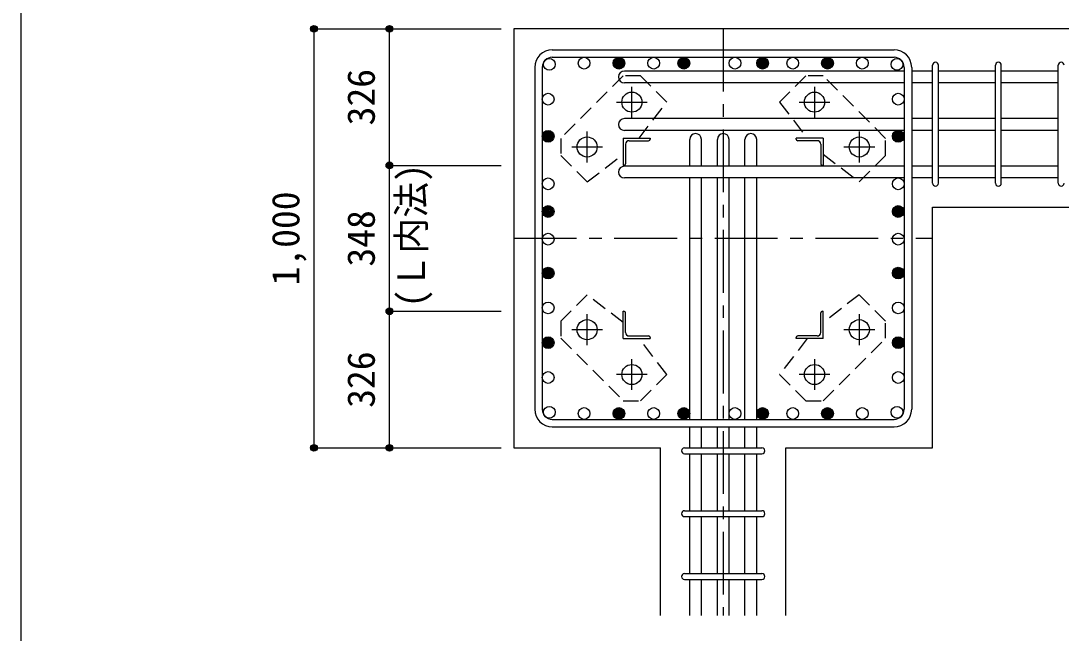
# Model space of a CAD drawing. Units: millimetres at full size, sheet at 1:30. Extents: x -5973 to 5954, y -4195 to 4201.
# Drawn here: x -5973 to -3489, y 1581 to 3042 of the extents above; entities that cross this region are included whole.
import ezdxf
from ezdxf.enums import TextEntityAlignment as Align

# ---------------------------------------------------------------- set-up
doc = ezdxf.new("R2010")
doc.units = ezdxf.units.MM
doc.header["$LTSCALE"] = 30
doc.header["$PDMODE"] = 32
doc.header["$PDSIZE"] = 15
doc.linetypes.add('CHAIN1', pattern=[8, 5, -1, 1, -1])
doc.linetypes.add('DASHED1', pattern=[1.8, 1.2, -0.6])
for name, color, linetype in [('0-1', 2, 'Continuous'), ('0-2', 4, 'Continuous'), ('0-3', 4, 'Continuous'), ('0-4', 7, 'Continuous'), ('0-5', 7, 'Continuous'), ('0-6', 7, 'Continuous'), ('0-7', 4, 'Continuous'), ('0-9', 4, 'DASHED1'), ('0-D', 4, 'Continuous'), ('F-0_枠', 6, 'Continuous')]:
    doc.layers.add(name, color=color, linetype=linetype)
doc.styles.add('ＭＳ ゴシック', font='')
doc.styles.get('ＭＳ ゴシック').set_extended_font_data('MS Gothic')

msp = doc.modelspace()

# ---------------------------------------------------------------- linework, layer by layer
at = {"layer": '0-1'}
for p, q in [((-4795.8, 3023.3), (-4795.8, 2023.3)), ((-3395.8, 3023.3), (-4795.8, 3023.3)), ((-3795.8, 2597.8), (-3395.8, 2597.8)), ((-3795.8, 2023.3), (-3795.8, 2597.8)), ((-4795.8, 2023.3), (-4445.3, 2023.3)), ((-4445.3, 1623.3), (-4445.3, 2023.3))]:
    msp.add_line(p, q, dxfattribs=at)
msp.add_lwpolyline([(-4146.3, 1623.3), (-4146.3, 2023.3), (-3795.8, 2023.3)], dxfattribs=at)
at = {"layer": '0-2', "linetype": 'CHAIN1'}
for p, q in [((-4513.8, 2811.6), (-4513.8, 2885.1)), ((-4077.8, 2885.1), (-4077.8, 2811.6)), ((-4550.6, 2848.3), (-4477.1, 2848.3)), ((-4114.5, 2848.3), (-4041, 2848.3)), ((-4620.8, 2704.6), (-4620.8, 2778.1)), ((-3970.8, 2778.1), (-3970.8, 2704.6)), ((-4657.6, 2741.3), (-4584.1, 2741.3)), ((-4007.5, 2741.3), (-3934, 2741.3)), ((-4620.8, 2268.5), (-4620.8, 2342)), ((-3970.8, 2342), (-3970.8, 2268.5)), ((-4584.1, 2305.3), (-4657.6, 2305.3)), ((-3934, 2305.3), (-4007.5, 2305.3)), ((-4513.8, 2161.5), (-4513.8, 2235)), ((-4077.8, 2235), (-4077.8, 2161.5)), ((-4477.1, 2198.3), (-4550.6, 2198.3)), ((-4041, 2198.3), (-4114.5, 2198.3))]:
    msp.add_line(p, q, dxfattribs=at)
at = {"layer": '0-2'}
for p, q in [((-4534.8, 2762.3), (-4469.8, 2762.3)), ((-4534.8, 2762.3), (-4534.8, 2697.3)), ((-4469.8, 2762.3), (-4469.8, 2760.3)), ((-4056.8, 2762.3), (-4121.8, 2762.3)), ((-4121.8, 2760.3), (-4121.8, 2762.3)), ((-4056.8, 2762.3), (-4056.8, 2697.3)), ((-4528.8, 2747.8), (-4528.8, 2701.3)), ((-4520.3, 2756.3), (-4473.8, 2756.3)), ((-4071.3, 2756.3), (-4117.8, 2756.3)), ((-4062.8, 2747.8), (-4062.8, 2701.3)), ((-4532.8, 2697.3), (-4534.8, 2697.3)), ((-4056.8, 2697.3), (-4058.8, 2697.3)), ((-4534.8, 2349.3), (-4532.8, 2349.3)), ((-4534.8, 2284.3), (-4534.8, 2349.3)), ((-4528.8, 2298.8), (-4528.8, 2345.3)), ((-4062.8, 2298.8), (-4062.8, 2345.3)), ((-4058.8, 2349.3), (-4056.8, 2349.3)), ((-4056.8, 2284.3), (-4056.8, 2349.3)), ((-4520.3, 2290.3), (-4473.8, 2290.3)), ((-4469.8, 2286.3), (-4469.8, 2284.3)), ((-4121.8, 2284.3), (-4121.8, 2286.3)), ((-4071.3, 2290.3), (-4117.8, 2290.3)), ((-4534.8, 2284.3), (-4469.8, 2284.3)), ((-4056.8, 2284.3), (-4121.8, 2284.3))]:
    msp.add_line(p, q, dxfattribs=at)
at = {"layer": '0-2', "color": 3}
for centre in [(-4513.8, 2848.3), (-4077.8, 2848.3), (-4620.8, 2741.3), (-3970.8, 2741.3), (-4620.8, 2305.3), (-3970.8, 2305.3), (-4513.8, 2198.3), (-4077.8, 2198.3)]:
    msp.add_circle(centre, 24, dxfattribs=at)
at = {"layer": '0-2'}
for centre, radius, start, end in [((-4473.8, 2760.3), 4, 270, 0), ((-4117.8, 2760.3), 4, 180, 270), ((-4520.3, 2747.8), 8.5, 90, 180), ((-4071.3, 2747.8), 8.5, 0, 90), ((-4532.8, 2701.3), 4, 270, 0), ((-4058.8, 2701.3), 4, 180, 270), ((-4532.8, 2345.3), 4, 0, 90), ((-4058.8, 2345.3), 4, 90, 180), ((-4520.3, 2298.8), 8.5, 180, 270), ((-4473.8, 2286.3), 4, 0, 90), ((-4117.8, 2286.3), 4, 90, 180), ((-4071.3, 2298.8), 8.5, 270, 0)]:
    msp.add_arc(centre, radius, start, end, dxfattribs=at)
at = {"layer": '0-3', "color": 3}
for centre in [(-4710.87, 2938.37), (-4627.86, 2941.3), (-4544.84, 2941.3), (-4544.84, 2941.3), (-4461.83, 2941.3), (-4389.8, 2941.3), (-4267.8, 2941.3), (-4201.8, 2941.3), (-4201.8, 2941.3), (-4129.77, 2941.3), (-4046.76, 2941.3), (-4046.76, 2941.3), (-3963.74, 2941.3), (-3880.73, 2938.37), (-4713.8, 2855.36), (-3877.8, 2855.36), (-4713.8, 2766.83), (-4713.8, 2766.83), (-3877.8, 2766.83), (-3877.8, 2766.83), (-4713.8, 2653.3), (-3877.8, 2653.3), (-4713.8, 2587.3), (-4713.8, 2587.3), (-3877.8, 2587.3), (-3877.8, 2587.3), (-4713.8, 2521.3), (-3877.8, 2521.3), (-4713.8, 2440.29), (-3877.8, 2440.29), (-4713.8, 2357.27), (-3877.8, 2357.27), (-4713.8, 2274.26), (-4713.8, 2274.26), (-3877.8, 2274.26), (-3877.8, 2274.26), (-4713.8, 2191.24), (-3877.8, 2191.24), (-4710.87, 2108.23), (-4627.86, 2105.3), (-4544.84, 2105.3), (-4544.84, 2105.3), (-4461.83, 2105.3), (-4389.8, 2105.3), (-4267.8, 2105.3), (-4201.8, 2105.3), (-4201.8, 2105.3), (-4129.77, 2105.3), (-4046.76, 2105.3), (-4046.76, 2105.3), (-3963.74, 2105.3), (-3880.73, 2108.23)]:
    msp.add_circle(centre, 14, dxfattribs=at)
at = {"layer": '0-3'}
for centre, radius in [((-4544.84, 2941.3), 14), ((-4544.84, 2941.3), 12.6), ((-4544.84, 2941.3), 11.2), ((-4544.84, 2941.3), 9.8), ((-4544.84, 2941.3), 8.4), ((-4544.84, 2941.3), 7), ((-4544.84, 2941.3), 5.6), ((-4544.84, 2941.3), 4.2), ((-4544.84, 2941.3), 2.8), ((-4544.84, 2941.3), 1.4), ((-4389.8, 2941.3), 14), ((-4389.8, 2941.3), 12.6), ((-4389.8, 2941.3), 11.2), ((-4389.8, 2941.3), 9.8), ((-4389.8, 2941.3), 8.4), ((-4389.8, 2941.3), 7), ((-4389.8, 2941.3), 5.6), ((-4389.8, 2941.3), 4.2), ((-4389.8, 2941.3), 2.8), ((-4389.8, 2941.3), 1.4), ((-4201.8, 2941.3), 14), ((-4201.8, 2941.3), 12.6), ((-4201.8, 2941.3), 11.2), ((-4201.8, 2941.3), 9.8), ((-4201.8, 2941.3), 8.4), ((-4201.8, 2941.3), 7), ((-4201.8, 2941.3), 5.6), ((-4201.8, 2941.3), 4.2), ((-4201.8, 2941.3), 2.8), ((-4201.8, 2941.3), 1.4), ((-4046.76, 2941.3), 14), ((-4046.76, 2941.3), 12.6), ((-4046.76, 2941.3), 11.2), ((-4046.76, 2941.3), 9.8), ((-4046.76, 2941.3), 8.4), ((-4046.76, 2941.3), 7), ((-4046.76, 2941.3), 5.6), ((-4046.76, 2941.3), 4.2), ((-4046.76, 2941.3), 2.8), ((-4046.76, 2941.3), 1.4), ((-4713.8, 2766.83), 14), ((-4713.8, 2766.83), 12.6), ((-4713.8, 2766.83), 11.2), ((-4713.8, 2766.83), 9.8), ((-4713.8, 2766.83), 8.4), ((-4713.8, 2766.83), 7), ((-4713.8, 2766.83), 5.6), ((-4713.8, 2766.83), 4.2), ((-4713.8, 2766.83), 2.8), ((-4713.8, 2766.83), 1.4), ((-3877.8, 2766.83), 14), ((-3877.8, 2766.83), 12.6), ((-3877.8, 2766.83), 11.2), ((-3877.8, 2766.83), 9.8), ((-3877.8, 2766.83), 8.4), ((-3877.8, 2766.83), 7), ((-3877.8, 2766.83), 5.6), ((-3877.8, 2766.83), 4.2), ((-3877.8, 2766.83), 2.8), ((-3877.8, 2766.83), 1.4), ((-4713.8, 2587.3), 14), ((-4713.8, 2587.3), 12.6), ((-4713.8, 2587.3), 11.2), ((-4713.8, 2587.3), 9.8), ((-4713.8, 2587.3), 8.4), ((-4713.8, 2587.3), 7), ((-4713.8, 2587.3), 5.6), ((-4713.8, 2587.3), 4.2), ((-4713.8, 2587.3), 2.8), ((-4713.8, 2587.3), 1.4), ((-3877.8, 2587.3), 14), ((-3877.8, 2587.3), 12.6), ((-3877.8, 2587.3), 11.2), ((-3877.8, 2587.3), 9.8), ((-3877.8, 2587.3), 8.4), ((-3877.8, 2587.3), 7), ((-3877.8, 2587.3), 5.6), ((-3877.8, 2587.3), 4.2), ((-3877.8, 2587.3), 2.8), ((-3877.8, 2587.3), 1.4), ((-4713.8, 2440.29), 14), ((-4713.8, 2440.29), 12.6), ((-4713.8, 2440.29), 11.2), ((-4713.8, 2440.29), 9.8), ((-4713.8, 2440.29), 8.4), ((-4713.8, 2440.29), 7), ((-4713.8, 2440.29), 5.6), ((-4713.8, 2440.29), 4.2), ((-4713.8, 2440.29), 2.8), ((-4713.8, 2440.29), 1.4), ((-3877.8, 2440.29), 14), ((-3877.8, 2440.29), 12.6), ((-3877.8, 2440.29), 11.2), ((-3877.8, 2440.29), 9.8), ((-3877.8, 2440.29), 8.4), ((-3877.8, 2440.29), 7), ((-3877.8, 2440.29), 5.6), ((-3877.8, 2440.29), 4.2), ((-3877.8, 2440.29), 2.8), ((-3877.8, 2440.29), 1.4), ((-4713.8, 2274.26), 14), ((-4713.8, 2274.26), 12.6), ((-4713.8, 2274.26), 11.2), ((-3877.8, 2274.26), 14), ((-3877.8, 2274.26), 12.6), ((-3877.8, 2274.26), 11.2), ((-4713.8, 2274.26), 9.8), ((-4713.8, 2274.26), 8.4), ((-4713.8, 2274.26), 7), ((-4713.8, 2274.26), 5.6), ((-4713.8, 2274.26), 4.2), ((-4713.8, 2274.26), 2.8), ((-4713.8, 2274.26), 1.4), ((-3877.8, 2274.26), 9.8), ((-3877.8, 2274.26), 8.4), ((-3877.8, 2274.26), 7), ((-3877.8, 2274.26), 5.6), ((-3877.8, 2274.26), 4.2), ((-3877.8, 2274.26), 2.8), ((-3877.8, 2274.26), 1.4), ((-4544.84, 2105.3), 14), ((-4544.84, 2105.3), 12.6), ((-4544.84, 2105.3), 11.2), ((-4544.84, 2105.3), 9.8), ((-4544.84, 2105.3), 8.4), ((-4544.84, 2105.3), 7), ((-4389.8, 2105.3), 14), ((-4389.8, 2105.3), 12.6), ((-4389.8, 2105.3), 11.2), ((-4389.8, 2105.3), 9.8), ((-4389.8, 2105.3), 8.4), ((-4389.8, 2105.3), 7), ((-4201.8, 2105.3), 14), ((-4201.8, 2105.3), 12.6), ((-4201.8, 2105.3), 11.2), ((-4201.8, 2105.3), 9.8), ((-4201.8, 2105.3), 8.4), ((-4201.8, 2105.3), 7), ((-4046.76, 2105.3), 14), ((-4046.76, 2105.3), 12.6), ((-4046.76, 2105.3), 11.2), ((-4046.76, 2105.3), 9.8), ((-4046.76, 2105.3), 8.4), ((-4046.76, 2105.3), 7), ((-4544.84, 2105.3), 5.6), ((-4544.84, 2105.3), 4.2), ((-4544.84, 2105.3), 2.8), ((-4544.84, 2105.3), 1.4), ((-4389.8, 2105.3), 5.6), ((-4389.8, 2105.3), 4.2), ((-4389.8, 2105.3), 2.8), ((-4389.8, 2105.3), 1.4), ((-4201.8, 2105.3), 5.6), ((-4201.8, 2105.3), 4.2), ((-4201.8, 2105.3), 2.8), ((-4201.8, 2105.3), 1.4), ((-4046.76, 2105.3), 5.6), ((-4046.76, 2105.3), 4.2), ((-4046.76, 2105.3), 2.8), ((-4046.76, 2105.3), 1.4)]:
    msp.add_circle(centre, radius, dxfattribs=at)
at = {"layer": '0-4'}
for p, q in [((-4703.8, 2973.3), (-3887.8, 2973.3)), ((-4745.8, 2931.3), (-4745.8, 2115.3)), ((-4727.8, 2931.3), (-4727.8, 2115.3)), ((-4703.8, 2955.3), (-3887.8, 2955.3)), ((-3863.8, 2931.3), (-3863.8, 2115.3)), ((-3845.8, 2931.3), (-3845.8, 2115.3)), ((-4703.8, 2091.3), (-3887.8, 2091.3)), ((-4703.8, 2073.3), (-3887.8, 2073.3))]:
    msp.add_line(p, q, dxfattribs=at)
for centre, radius, start, end in [((-4703.8, 2931.3), 42, 90, 180), ((-3887.8, 2931.3), 42, 0, 90), ((-4703.8, 2931.3), 24, 90, 180), ((-3887.8, 2931.3), 24, 0, 90), ((-4703.8, 2115.3), 42, 180, 270), ((-4703.8, 2115.3), 24, 180, 270), ((-3887.8, 2115.3), 42, 270, 0), ((-3887.8, 2115.3), 24, 270, 0)]:
    msp.add_arc(centre, radius, start, end, dxfattribs=at)
at = {"layer": '0-5'}
for p, q in [((-3863.8, 2922.37), (-4531.8, 2922.37)), ((-3795.8, 2922.37), (-3845.8, 2922.37)), ((-3645.8, 2922.37), (-3781.8, 2922.37)), ((-3495.8, 2922.37), (-3631.8, 2922.37)), ((-3863.8, 2894.37), (-4531.8, 2894.37)), ((-3795.8, 2894.37), (-3845.8, 2894.37)), ((-3645.8, 2894.37), (-3781.8, 2894.37)), ((-3495.8, 2894.37), (-3631.8, 2894.37)), ((-3863.8, 2808.83), (-4531.8, 2808.83)), ((-3795.8, 2808.83), (-3845.8, 2808.83)), ((-3645.8, 2808.83), (-3781.8, 2808.83)), ((-3495.8, 2808.83), (-3631.8, 2808.83)), ((-3863.8, 2780.83), (-4531.8, 2780.83)), ((-4375.8, 2695.3), (-4375.8, 2759.3)), ((-4347.8, 2695.3), (-4347.8, 2759.3)), ((-4309.8, 2695.3), (-4309.8, 2759.3)), ((-4281.8, 2695.3), (-4281.8, 2759.3)), ((-4243.8, 2695.3), (-4243.8, 2759.3)), ((-4215.8, 2695.3), (-4215.8, 2759.3)), ((-3795.8, 2780.83), (-3845.8, 2780.83)), ((-3645.8, 2780.83), (-3781.8, 2780.83)), ((-3495.8, 2780.83), (-3631.8, 2780.83)), ((-3863.8, 2695.3), (-4531.8, 2695.3)), ((-3795.8, 2695.3), (-3845.8, 2695.3)), ((-3645.8, 2695.3), (-3781.8, 2695.3)), ((-3495.8, 2695.3), (-3631.8, 2695.3)), ((-3863.8, 2667.3), (-4531.8, 2667.3)), ((-4375.8, 2091.3), (-4375.8, 2667.3)), ((-4347.8, 2091.3), (-4347.8, 2667.3)), ((-4309.8, 2091.3), (-4309.8, 2667.3)), ((-4281.8, 2091.3), (-4281.8, 2667.3)), ((-4243.8, 2091.3), (-4243.8, 2667.3)), ((-4215.8, 2091.3), (-4215.8, 2667.3)), ((-3795.8, 2667.3), (-3845.8, 2667.3)), ((-3645.8, 2667.3), (-3781.8, 2667.3)), ((-3495.8, 2667.3), (-3631.8, 2667.3)), ((-4375.8, 2023.3), (-4375.8, 2073.3)), ((-4347.8, 2023.3), (-4347.8, 2073.3)), ((-4309.8, 2023.3), (-4309.8, 2073.3)), ((-4281.8, 2023.3), (-4281.8, 2073.3)), ((-4243.8, 2023.3), (-4243.8, 2073.3)), ((-4215.8, 2023.3), (-4215.8, 2073.3)), ((-4375.8, 1873.3), (-4375.8, 2009.3)), ((-4347.8, 1873.3), (-4347.8, 2009.3)), ((-4309.8, 1873.3), (-4309.8, 2009.3)), ((-4281.8, 1873.3), (-4281.8, 2009.3)), ((-4243.8, 1873.3), (-4243.8, 2009.3)), ((-4215.8, 1873.3), (-4215.8, 2009.3)), ((-4375.8, 1723.3), (-4375.8, 1859.3)), ((-4347.8, 1723.3), (-4347.8, 1859.3)), ((-4309.8, 1723.3), (-4309.8, 1859.3)), ((-4281.8, 1723.3), (-4281.8, 1859.3)), ((-4243.8, 1723.3), (-4243.8, 1859.3)), ((-4215.8, 1723.3), (-4215.8, 1859.3)), ((-4375.8, 1623.3), (-4375.8, 1709.3)), ((-4347.8, 1623.3), (-4347.8, 1709.3)), ((-4309.8, 1623.3), (-4309.8, 1709.3)), ((-4281.8, 1623.3), (-4281.8, 1709.3)), ((-4243.8, 1623.3), (-4243.8, 1709.3)), ((-4215.8, 1623.3), (-4215.8, 1709.3))]:
    msp.add_line(p, q, dxfattribs=at)
for centre, start, end in [((-4531.8, 2908.37), 90, 270), ((-4531.8, 2794.83), 90, 270), ((-4361.8, 2759.3), 0, 180), ((-4295.8, 2759.3), 0, 180), ((-4229.8, 2759.3), 0, 180), ((-4531.8, 2681.3), 90, 270)]:
    msp.add_arc(centre, 14, start, end, dxfattribs=at)
at = {"layer": '0-6'}
for p, q in [((-3795.8, 2654.8), (-3795.8, 2936.37)), ((-3781.8, 2654.8), (-3781.8, 2936.37)), ((-3645.8, 2654.8), (-3645.8, 2936.37)), ((-3631.8, 2654.8), (-3631.8, 2936.37)), ((-3495.8, 2654.8), (-3495.8, 2936.37)), ((-4388.3, 2023.3), (-4203.3, 2023.3)), ((-4388.3, 2009.3), (-4203.3, 2009.3)), ((-4388.3, 1873.3), (-4203.3, 1873.3)), ((-4388.3, 1859.3), (-4203.3, 1859.3)), ((-4388.3, 1723.3), (-4203.3, 1723.3)), ((-4388.3, 1709.3), (-4203.3, 1709.3))]:
    msp.add_line(p, q, dxfattribs=at)
for centre, start, end in [((-3788.8, 2936.37), 0, 180), ((-3788.8, 2936.37), 0, 180), ((-3788.8, 2936.37), 0, 180), ((-3788.8, 2936.37), 0, 180), ((-3638.8, 2936.37), 0, 180), ((-3488.8, 2936.37), 0, 180), ((-3788.8, 2654.8), 180, 0), ((-3788.8, 2654.8), 180, 0), ((-3788.8, 2654.8), 180, 0), ((-3788.8, 2654.8), 180, 0), ((-3638.8, 2654.8), 180, 0), ((-3488.8, 2654.8), 180, 0), ((-4388.3, 2016.3), 90, 270), ((-4388.3, 2016.3), 90, 270), ((-4388.3, 2016.3), 90, 270), ((-4388.3, 2016.3), 90, 270), ((-4203.3, 2016.3), 270, 90), ((-4203.3, 2016.3), 270, 90), ((-4203.3, 2016.3), 270, 90), ((-4203.3, 2016.3), 270, 90), ((-4388.3, 1866.3), 90, 270), ((-4203.3, 1866.3), 270, 90), ((-4388.3, 1716.3), 90, 270), ((-4203.3, 1716.3), 270, 90)]:
    msp.add_arc(centre, 7, start, end, dxfattribs=at)
at = {"layer": '0-9'}
for points in [[(-4534.4, 2911.1), (-4683.6, 2761.9), (-4683.6, 2720.9), (-4620.7, 2658), (-4534.8, 2724.1)], [(-4496.6, 2762.3), (-4430.5, 2848.2), (-4493.4, 2911.1), (-4534.4, 2911.1)], [(-3908, 2761.9), (-4057.2, 2911.1), (-4098.2, 2911.1), (-4161.1, 2848.2), (-4095, 2762.3)], [(-4056.8, 2724.1), (-3970.9, 2658), (-3908, 2720.9), (-3908, 2761.9)], [(-4534.8, 2322.5), (-4620.7, 2388.6), (-4683.6, 2325.7), (-4683.6, 2284.7)], [(-4057.2, 2135.5), (-3908, 2284.7), (-3908, 2325.7), (-3970.9, 2388.6), (-4056.8, 2322.5)], [(-4683.6, 2284.7), (-4534.4, 2135.5), (-4493.4, 2135.5), (-4430.5, 2198.4), (-4496.6, 2284.3)], [(-4095, 2284.3), (-4161.1, 2198.4), (-4098.2, 2135.5), (-4057.2, 2135.5)]]:
    msp.add_lwpolyline(points, dxfattribs=at)
at = {"layer": '0-D'}
for p, q in [((-5272.84, 3023.3), (-5272.84, 2023.3)), ((-5272.84, 3023.3), (-5092.84, 3023.3)), ((-5272.84, 3023.3), (-5092.84, 3023.3)), ((-5092.84, 3023.3), (-4825.8, 3023.3)), ((-5092.84, 3023.3), (-4825.8, 3023.3)), ((-5092.84, 3023.3), (-4825.8, 3023.3)), ((-5092.84, 2697.3), (-5092.84, 3023.3)), ((-5092.84, 3023.3), (-4825.8, 3023.3)), ((-5092.84, 2349.3), (-5092.84, 2697.3)), ((-5092.84, 2697.3), (-4825.8, 2697.3)), ((-5092.84, 2023.3), (-5092.84, 2349.3)), ((-5092.84, 2349.3), (-4825.8, 2349.3)), ((-5272.84, 2023.3), (-5092.84, 2023.3)), ((-5092.84, 2023.3), (-4825.8, 2023.3)), ((-5092.84, 2023.3), (-4825.8, 2023.3))]:
    msp.add_line(p, q, dxfattribs=at)
at = {"layer": '0-D', "linetype": 'CHAIN1'}
for p, q in [((-4295.8, 3023.3), (-4295.8, 1623.3)), ((-4795.8, 2523.3), (-3795.8, 2523.3))]:
    msp.add_line(p, q, dxfattribs=at)
at = {"layer": '0-D'}
for centre, radius in [((-5272.84, 3023.3), 8), ((-5092.84, 3023.3), 8), ((-5272.84, 3023.3), 7.2), ((-5272.84, 3023.3), 6.4), ((-5272.84, 3023.3), 5.6), ((-5272.84, 3023.3), 4.8), ((-5272.84, 3023.3), 4), ((-5272.84, 3023.3), 3.2), ((-5272.84, 3023.3), 2.4), ((-5272.84, 3023.3), 1.6), ((-5272.84, 3023.3), 0.8), ((-5092.84, 3023.3), 7.2), ((-5092.84, 3023.3), 6.4), ((-5092.84, 3023.3), 5.6), ((-5092.84, 3023.3), 4.8), ((-5092.84, 3023.3), 4), ((-5092.84, 3023.3), 3.2), ((-5092.84, 3023.3), 2.4), ((-5092.84, 3023.3), 1.6), ((-5092.84, 3023.3), 0.8), ((-5092.84, 2697.3), 8), ((-5092.84, 2697.3), 7.2), ((-5092.84, 2697.3), 6.4), ((-5092.84, 2697.3), 5.6), ((-5092.84, 2697.3), 4.8), ((-5092.84, 2697.3), 4), ((-5092.84, 2697.3), 3.2), ((-5092.84, 2697.3), 2.4), ((-5092.84, 2697.3), 1.6), ((-5092.84, 2697.3), 0.8), ((-5092.84, 2349.3), 8), ((-5092.84, 2349.3), 7.2), ((-5092.84, 2349.3), 6.4), ((-5092.84, 2349.3), 5.6), ((-5092.84, 2349.3), 4.8), ((-5092.84, 2349.3), 4), ((-5092.84, 2349.3), 3.2), ((-5092.84, 2349.3), 2.4), ((-5092.84, 2349.3), 1.6), ((-5092.84, 2349.3), 0.8), ((-5272.84, 2023.3), 8), ((-5272.84, 2023.3), 7.2), ((-5272.84, 2023.3), 6.4), ((-5272.84, 2023.3), 5.6), ((-5272.84, 2023.3), 4.8), ((-5272.84, 2023.3), 4), ((-5272.84, 2023.3), 3.2), ((-5272.84, 2023.3), 2.4), ((-5272.84, 2023.3), 1.6), ((-5272.84, 2023.3), 0.8), ((-5092.84, 2023.3), 8), ((-5092.84, 2023.3), 7.2), ((-5092.84, 2023.3), 6.4), ((-5092.84, 2023.3), 5.6), ((-5092.84, 2023.3), 4.8), ((-5092.84, 2023.3), 4), ((-5092.84, 2023.3), 3.2), ((-5092.84, 2023.3), 2.4), ((-5092.84, 2023.3), 1.6), ((-5092.84, 2023.3), 0.8)]:
    msp.add_circle(centre, radius, dxfattribs=at)
at = {"layer": '0-D', "color": 7}
for p in [(-5272.84, 3023.3), (-5092.84, 3023.3), (-5092.84, 2697.3), (-5092.84, 2349.3), (-5272.84, 2023.3), (-5092.84, 2023.3)]:
    msp.add_point(p, dxfattribs=at)
at = {"layer": 'F-0_枠'}
msp.add_line((-5972.88, 4201.15), (-5972.88, -4195.24), dxfattribs=at)

# ---------------------------------------------------------------- texts
at = {"layer": '0-7', "style": 'ＭＳ ゴシック', "width": 0.95}
msp.add_text('(Ｌ内法)', height=65.98, rotation=90, dxfattribs=at).set_placement((-4987.78, 2358.7), align=Align.BOTTOM_LEFT)
at = {"layer": '0-D', "style": 'ＭＳ ゴシック'}
for s, p in [('326', (-5107.84, 2792.8)), ('1,000', (-5287.84, 2410.8)), ('348', (-5107.84, 2455.8)), ('326', (-5107.84, 2118.8))]:
    msp.add_text(s, height=65.98, rotation=90, dxfattribs=at).set_placement(p, align=Align.BOTTOM_LEFT)

doc.saveas('drawing.dxf')
